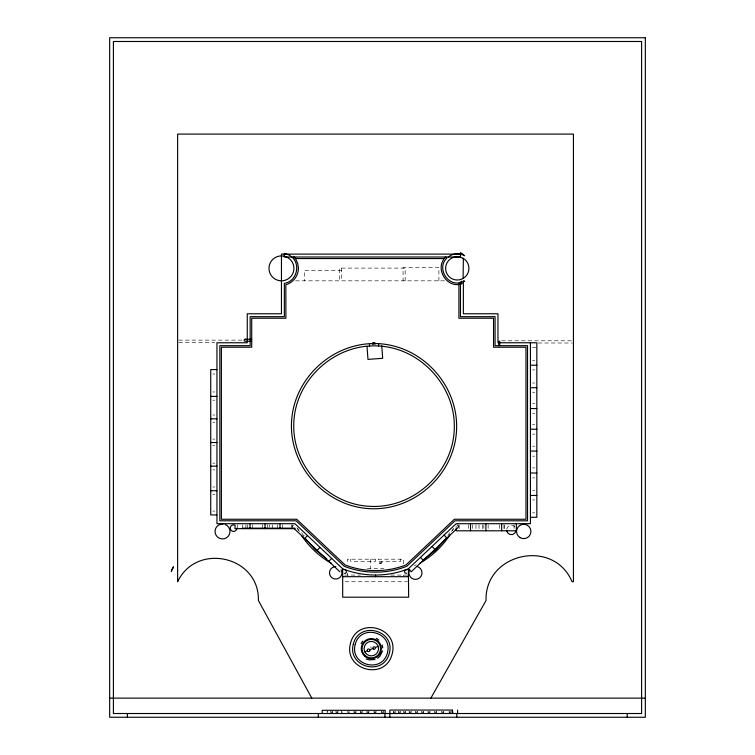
<?xml version="1.0" encoding="UTF-8"?>
<svg xmlns="http://www.w3.org/2000/svg" width="755" height="755" viewBox="0 0 755 755"><rect width="100%" height="100%" fill="white"/><g stroke="black" fill="none" stroke-linecap="round" stroke-linejoin="round"><path stroke-width="0.57" stroke-dasharray="3.77 2.83" d="M447.941 535.559L449.697 532.568M451.594 531.426L453.293 528.528M349.48 712.503L349.716 711.616M292.109 526.679L293.516 525.187M302.859 536.824L304.265 535.333M414.353 565.731L416.345 564.712M341.704 270.281L304.463 270.281L304.463 280.832M295.535 280.832L444.582 280.832M178.793 340.127L244.922 340.127M501.603 340.788L572.252 340.788M178.793 342.449L214.76 342.449M538.107 343.006L572.252 343.006M532.558 347.593L536.833 347.593M532.558 360.418L534.691 360.418M532.558 369.912L534.691 369.912M212.797 373.999L214.873 373.999M532.558 383.021L534.691 383.021M212.797 391.977L214.873 391.977M532.558 392.657L534.691 392.657M212.797 400.188L214.873 400.188M532.558 403.595L534.691 403.595M532.558 413.306L534.691 413.306M212.797 415.023L214.873 415.023M212.797 422.234L214.873 422.234M532.558 424.499L534.691 424.499M532.558 434.125L534.691 434.125M212.797 439.108L214.873 439.108M212.797 445.516L214.873 445.516M532.558 446.196L534.691 446.196M532.558 456.171L534.691 456.171M212.797 463.155L214.873 463.155M532.558 467.911L534.691 467.911M212.797 469.893L214.873 469.893M532.558 477.887L534.691 477.887M212.797 486.984L214.873 486.984M532.558 490.58L534.691 490.58M212.797 494.572L214.873 494.572M532.558 499.933L534.691 499.933M212.797 511.107L214.873 511.107M532.558 512.815L534.691 512.815M367.345 568.402L383.842 568.402M344.601 575.083L360.38 575.083M390.779 575.083L408.37 575.083M345.044 581.737L407.483 581.737M456.832 524.442L458.946 526.679M301.679 532.681L303.35 535.531M297.763 528.528L299.461 531.426M514.08 524.716L514.08 530.793M504.717 524.857L504.717 529.481M503.906 524.716L503.906 529.784M499.366 524.716L499.366 530.793M488.145 524.716L488.145 529.784M483.842 524.716L483.842 530.793M482.624 524.857L482.624 529.481M479.019 524.857L479.019 529.481M475.971 524.857L475.971 529.481M472.564 524.716L472.564 529.784M468.525 524.716L468.525 530.793M459.172 524.857L459.172 529.481M458.125 524.716L458.125 526.745M456.124 525.952L456.124 529.481M438.9 280.832L438.9 267.534L403.066 267.534L403.066 280.832M405.161 280.832L405.161 268.1L339.646 268.1L339.646 280.832M403.585 563.862L403.585 559.2L347.47 559.2L347.47 563.862M403.585 575.083L403.585 576.688M400.631 559.2L400.631 561.418L378.387 561.418L378.387 559.2M381.926 561.418L381.926 562.89L378.982 562.89L378.982 561.418M381.247 562.89L381.247 563.438L379.633 563.438L379.633 562.89M380.869 562.89L380.869 563.438M379.991 562.89L379.991 563.438M375.631 559.2L375.631 561.286L350.603 561.286L350.603 559.2M370.743 559.2L370.743 568.524M347.47 572.856L347.47 575.518M341.704 268.1L341.704 280.832M292.657 524.687L292.657 528.66M291.562 524.819L291.562 528.16M282.276 524.687L282.276 528.66M277.529 524.687L277.529 528.66M272.687 524.819L272.687 528.16M269.318 524.819L269.318 527.047M267.468 524.687L267.468 528.66M262.466 524.687L262.466 528.66M252.548 524.687L252.548 528.66M247.404 524.687L247.404 528.66M245.894 524.819L245.894 528.16M242.308 524.819L242.308 528.16M237.523 524.687L237.523 528.66M453.604 528.698A88.911 88.911 0 0 1 452.509 530.661M298.546 530.661A88.911 88.911 0 0 1 296.913 527.707M506.765 529.057A4.69 4.69 0 0 1 515.269 527.367M370.412 647.299A1.633 1.633 0 0 1 371.639 647.063"/><path stroke-width="1.13" d="M378.557 345.988C335.664 343.308 296.017 378.717 293.874 421.639C291.185 464.533 326.604 504.17 369.516 506.322C412.409 509.002 452.056 473.593 454.199 430.671C456.888 387.787 421.469 348.14 378.557 345.988L378.68 343.676C334.257 341.109 293.997 377.075 291.553 421.507C288.995 465.929 324.961 506.19 369.393 508.644C413.815 511.201 454.076 475.235 456.52 430.803C459.078 386.381 423.111 346.12 378.68 343.676M236.74 528.66L236.796 528.16A3.265 3.265 0 0 1 233.257 531.416A3.265 3.265 0 0 1 230.322 527.594A3.265 3.265 0 0 1 234.38 525.008M330.794 711.616L331.03 712.503M336.041 711.616L336.277 712.503M341.637 711.616L341.873 712.503M347.942 711.616L348.178 712.503M354.067 711.616L354.303 712.503M360.456 711.625L360.682 712.475M367.015 711.616L367.251 712.503M374.112 711.616L374.357 712.503M381.539 711.616L381.775 712.503M393.449 711.625L393.676 712.475M398.498 711.616L398.734 712.503M403.746 711.616L403.982 712.503M409.342 711.616L409.578 712.503M415.646 711.616L415.882 712.503M421.771 711.616L422.007 712.503M428.161 711.625L428.387 712.475M434.72 711.616L434.955 712.503M441.817 711.616L442.052 712.503M449.244 711.616L449.48 712.503M382.558 650.914L379.925 656.227L377.67 658.2M171.281 571.686L173.348 566.561M409.786 569.563L409.134 571.139A6.55 6.55 0 0 0 413.759 579.16A6.55 6.55 0 0 0 421.781 574.527A6.55 6.55 0 0 0 417.147 566.514M430.86 698.13L486.05 600.499C484.625 552.943 553.632 537.843 572.054 581.737L573.432 581.737L573.432 134.088L177.633 134.088L177.633 581.737C196.536 541.816 259.531 556.199 258.389 600.499L311.787 698.13M361.05 643.571L362.721 641.089M171.696 569.921L172.706 568.468M172.895 568.204L173.49 567.335M446.96 258.05C436.012 267.959 448.074 287.589 461.815 282.134M332.323 712.503L332.559 711.616M337.57 712.503L337.806 711.616M355.596 712.503L355.832 711.616M361.928 712.475L362.155 711.625M368.544 712.503L368.78 711.616M375.65 712.503L375.886 711.616M383.068 712.503L383.304 711.616M394.922 712.475L395.148 711.625M400.027 712.503L400.263 711.616M405.275 712.503L405.51 711.616M410.871 712.503L411.107 711.616M417.185 712.503L417.421 711.616M423.3 712.503L423.536 711.616M429.633 712.475L429.859 711.625M436.248 712.503L436.484 711.616M443.355 712.503L443.591 711.616M450.773 712.503L451.009 711.616M446.771 537.56L435.833 550.046L422.753 560.248M304.652 538.523L307.474 535.54M317.204 550.367L320.016 547.384M328.831 561.352L331.653 558.37M458.332 527.264L411.182 571.78L408.37 568.798C387.513 577.131 363.542 577.131 342.685 568.798L294.931 523.696L216.949 523.696L216.949 342.77L247.262 342.77L247.262 313.769L281.455 313.769L281.455 254.114L459.833 254.114M448.3 257.011C452.755 253.189 459.512 252.925 464.561 255.728L460.456 252.585L460.456 257.011L284.352 257.011L284.352 253.35L289.146 255.03L291.732 257.011M463.098 278.463L463.362 258.465L460.286 257.096L454.255 257.096A11.665 11.665 0 0 0 447.168 274.188A11.665 11.665 0 0 0 465.514 276.604A11.665 11.665 0 0 0 463.098 258.267M460.541 284.078L461.815 283.106M463.362 281.917L464.561 280.992L463.362 281.492M373.8 342.61L373.404 343.874M364.901 651.81L367.015 650.942M370.167 649.64L372.574 648.649M375.745 647.346L378.151 646.356M374.98 659.521L369.063 659.898L366.232 658.926M245.233 339.014L244.054 339.92L244.375 341.1M335.824 566.609L334.21 566.797A6.219 6.219 0 0 0 329.831 574.857A6.219 6.219 0 0 0 338.24 578.519A6.219 6.219 0 0 0 341.156 569.817M344.554 573.489C346.979 573.649 347.092 569.685 344.667 569.704M406.615 573.319C403.67 574.026 403.821 568.911 406.718 569.78M223.197 524.008L221.243 524.083A7.484 7.484 0 0 0 216.015 535.163A7.484 7.484 0 0 0 228.218 536.295A7.484 7.484 0 0 0 225.103 524.442M460.456 254.114L462.456 254.114M251.708 339.155L245.233 339.335M245.233 341.26L251.708 341.26M499.272 341.458L499.753 341.458L499.753 345.667M530.416 365.231L536.833 365.231M216.949 369.582L210.73 369.582L210.73 514.948L216.949 514.948M530.416 387.702L536.833 387.702M210.73 396.394L216.949 396.394M530.416 408.559L536.833 408.559M210.73 418.827L216.949 418.827M530.416 429.246L536.833 429.246M210.73 442.524L216.949 442.524M530.416 451.065L536.833 451.065M210.73 466.146L216.949 466.146M530.416 473.007L536.833 473.007M210.73 490.731L216.949 490.731M530.416 495.459L536.833 495.459M530.416 517.288L536.833 517.288L536.833 342.77L497.97 342.77L497.97 313.769L463.362 313.769L463.362 280.832M242.308 528.16L294.931 528.16M294.931 528.66L234.909 528.66L235.173 525.338M515.976 530.793L456.124 530.793L456.124 528.774M342.685 576.688L408.37 576.688M109.664 698.13L645.336 698.13M452.443 710.304L452.868 713.513M376.405 638.39L378.887 640.061M326.689 558.7L315.373 549.885L305.917 539.098M293.912 528.377L339.873 571.78M444.082 535.068L446.903 538.051M432.039 546.441L434.861 549.423M420.459 557.379L423.272 560.361M292.336 257.474C300.981 265.505 296.092 281.757 284.352 283.37L284.352 316.675L250.16 316.675L250.16 345.667L219.847 345.667L219.847 520.799L296.083 520.799L344.242 566.269C364.127 574.102 386.928 574.102 406.813 566.269L454.972 520.799L527.519 520.799L527.519 345.667L495.072 345.667L495.072 316.675L460.456 316.675L460.456 284.144M506.784 530.793L506.68 530.274A4.69 4.69 0 0 0 515.967 530.888M382.181 644.997L382.757 647.932M381.737 345.752L382.672 358.295L367.978 359.389L367.043 346.847M374.914 344.384L374.773 342.525L372.725 342.676L372.866 344.544M627.216 713.513L627.216 717.25M530.416 342.77L530.416 523.696L456.124 523.696L408.37 568.798L408.663 597.186L342.685 597.186L342.685 568.798M516.354 523.696L516.354 530.793M501.631 523.696L501.631 530.793M499.244 341.109L499.244 341.6M498.696 341.458L498.696 345.667M485.89 523.696L485.89 530.793M470.516 523.696L470.516 530.793M457.596 710.059L457.596 713.513M456.784 713.513L456.784 717.25M452.443 713.513L452.443 710.059L389.891 710.059L389.863 717.25M385.163 713.513L385.163 710.304L322.187 710.304L322.187 713.513M384.918 713.513L384.918 717.25M375.528 575.083L375.528 576.688M369.506 344.356L369.506 346.668M327.406 711.521L327.406 712.192M318.317 713.513L318.317 717.25M280.001 523.696L280.001 528.66M264.996 523.696L264.996 528.66M250.018 523.696L250.018 528.66M127.378 713.513L127.378 717.25M450.159 534.493A88.911 88.911 0 0 1 419.487 563.457M331.568 563.457A88.911 88.911 0 0 1 301.509 535.427M298.404 268.365C298.367 275.858 293.072 282.757 285.843 284.739L285.9 318.223L251.708 318.223L251.708 347.215L221.394 347.215L221.394 519.251L296.696 519.251L345.063 564.929C364.439 572.498 386.617 572.498 405.992 564.929L454.359 519.251L525.971 519.251L525.971 347.215L493.525 347.215L493.525 318.223L458.917 318.223L458.917 283.38L461.815 281.153L461.815 283.805C446.639 289.146 433.965 267.77 445.856 256.945L443.751 258.559L296.29 258.559L293.44 256.37L296.13 259.88L297.829 263.976L298.404 268.365M350.537 643.09C343.034 669.996 385.144 681.284 392.1 654.226C399.612 627.32 357.493 616.033 350.537 643.09M353.368 643.845C346.885 667.099 383.266 676.848 389.278 653.471C395.762 630.227 359.371 620.468 353.368 643.845M355.237 644.345C349.423 665.174 382.021 673.913 387.409 652.971C393.213 632.143 360.616 623.403 355.237 644.345M645.336 37.75L109.664 37.75L109.664 717.25L645.336 717.25L645.336 37.75M641.599 41.487L113.401 41.487L113.401 713.513L641.599 713.513L641.599 41.487M284.682 256.313L281.455 255.888A12.467 12.467 0 0 0 269.733 272.63A12.467 12.467 0 0 0 289.467 277.916A12.467 12.467 0 0 0 287.683 257.559L284.682 256.313M365.316 652.66L364.486 650.961A7.21 7.21 0 0 1 372.121 641.486A7.21 7.21 0 0 1 377.481 652.414A7.21 7.21 0 0 1 365.316 652.66M369.856 649.97L369.733 649.649A1.302 1.302 0 0 0 367.326 650.612L367.449 650.933A1.302 1.302 0 0 0 369.856 649.97M520.148 537.673A7.172 7.172 0 0 0 530.916 531.454A7.172 7.172 0 0 0 520.148 525.244A7.172 7.172 0 0 0 520.148 537.673M365.203 655.604A9.258 9.258 0 0 0 380.397 650.48A9.258 9.258 0 0 0 368.364 639.891A9.258 9.258 0 0 0 365.203 655.604M373.442 648.979A1.217 1.217 0 0 0 375.367 648.12A1.217 1.217 0 0 0 373.668 646.884A1.217 1.217 0 0 0 373.442 648.979M364.665 656.218A10.07 10.07 0 0 0 381.19 650.64A10.07 10.07 0 0 0 368.1 639.117A10.07 10.07 0 0 0 364.665 656.218"/></g></svg>
